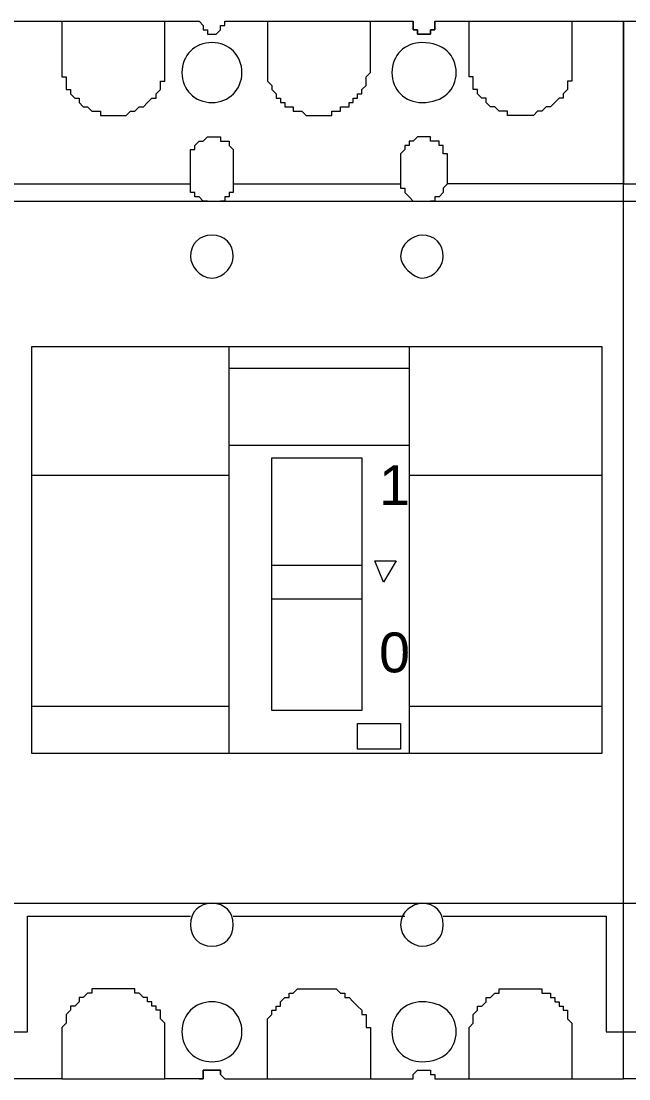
# Model space of a CAD drawing. Header units: millimetres. Extents: x 1004 to 59588, y 686 to 38112.
# Drawn here: x 17827 to 17910.4, y 2545.8 to 2691 of the extents above; entities that cross this region are included whole.
import ezdxf

# ---------------------------------------------------------------- set-up
doc = ezdxf.new("R2010")
doc.units = ezdxf.units.MM
doc.layers.add('PDF14_Geometry', color=7, linetype='Continuous')
doc.layers.add('PDF14_Text', color=7, linetype='Continuous')
doc.styles.add('PDF Arial', font='arial.ttf')

msp = doc.modelspace()

# ---------------------------------------------------------------- linework, layer by layer
at = {"layer": 'PDF14_Geometry', "lineweight": 0}
for points in [[(17825.55, 2691.05), (17832.61, 2691.05), (17832.61, 2690.46), (17832.61, 2689.87), (17832.61, 2689.28), (17832.61, 2688.7), (17832.61, 2688.11), (17832.61, 2687.52), (17832.61, 2686.93), (17832.61, 2686.34), (17832.61, 2685.75), (17832.61, 2685.17), (17832.61, 2684.58), (17832.61, 2683.99), (17832.61, 2683.4), (17833.2, 2683.4), (17833.2, 2682.81), (17833.2, 2682.23), (17833.2, 2681.64), (17833.79, 2681.64), (17833.79, 2681.05), (17834.37, 2680.46), (17834.96, 2680.46), (17834.96, 2679.87), (17835.55, 2679.28), (17836.14, 2679.28), (17836.73, 2678.7), (17837.32, 2678.7), (17837.9, 2678.7), (17837.9, 2678.11), (17838.49, 2678.11), (17839.08, 2678.11), (17839.67, 2678.11), (17840.26, 2678.11), (17840.84, 2678.11), (17841.43, 2678.11), (17842.02, 2678.7), (17842.61, 2678.7), (17843.2, 2679.28), (17843.79, 2679.28), (17844.37, 2679.87), (17844.96, 2680.46), (17845.55, 2680.46), (17845.55, 2681.05), (17846.14, 2681.64), (17846.14, 2682.23), (17846.14, 2682.81), (17846.73, 2682.81), (17846.73, 2683.4), (17846.73, 2683.99), (17846.73, 2684.58), (17846.73, 2685.17), (17846.73, 2685.75), (17846.73, 2686.34), (17846.73, 2686.93), (17846.73, 2687.52), (17846.73, 2688.11), (17846.73, 2688.7), (17846.73, 2689.28), (17846.73, 2689.87), (17846.73, 2690.46), (17846.73, 2691.05), (17851.43, 2691.05), (17852.02, 2690.46), (17852.02, 2689.87), (17852.61, 2689.87), (17852.61, 2689.28), (17853.2, 2689.28), (17853.79, 2689.28), (17854.37, 2689.87), (17854.37, 2690.46), (17854.96, 2690.46), (17854.96, 2691.05)], [(17832.61, 2691.05), (17832.61, 2691.05)], [(17832.61, 2691.05), (17832.61, 2691.05)], [(17832.61, 2691.05), (17832.61, 2691.05)], [(17832.61, 2691.05), (17846.73, 2691.05)], [(17846.73, 2691.05), (17846.73, 2691.05)], [(17846.73, 2691.05), (17846.73, 2691.05)], [(17846.73, 2691.05), (17846.73, 2691.05)], [(17851.43, 2691.05), (17851.43, 2691.05)], [(17851.43, 2691.05), (17851.43, 2691.05)], [(17851.43, 2691.05), (17852.02, 2690.46), (17852.02, 2689.87), (17852.61, 2689.87), (17852.61, 2689.28), (17853.2, 2689.28), (17853.79, 2689.28), (17854.37, 2689.87), (17854.37, 2690.46), (17854.96, 2690.46), (17854.96, 2691.05), (17860.84, 2691.05), (17860.84, 2690.46), (17860.84, 2689.87), (17860.84, 2689.28), (17860.84, 2688.7), (17860.84, 2688.11), (17860.84, 2687.52), (17860.84, 2686.93), (17860.84, 2686.34), (17860.84, 2685.75), (17860.84, 2685.17), (17860.84, 2684.58), (17860.84, 2683.99), (17860.84, 2683.4), (17860.84, 2682.81), (17861.43, 2682.23), (17861.43, 2681.64), (17862.02, 2681.05), (17862.02, 2680.46), (17862.61, 2680.46), (17862.61, 2679.87), (17863.2, 2679.87), (17863.2, 2679.28), (17863.79, 2679.28), (17864.37, 2679.28), (17864.37, 2678.7), (17864.96, 2678.7), (17865.55, 2678.7), (17866.14, 2678.11), (17866.73, 2678.11), (17867.32, 2678.11), (17867.9, 2678.11), (17868.49, 2678.11), (17869.08, 2678.11), (17869.67, 2678.11), (17869.67, 2678.7), (17870.26, 2678.7), (17870.84, 2678.7), (17870.84, 2679.28), (17871.43, 2679.28), (17872.02, 2679.28), (17872.02, 2679.87), (17872.61, 2679.87), (17872.61, 2680.46), (17873.2, 2680.46), (17873.2, 2681.05), (17873.79, 2681.05), (17873.79, 2681.64), (17874.37, 2682.23), (17874.37, 2682.81), (17874.37, 2683.4), (17874.96, 2683.99), (17874.96, 2684.58), (17874.96, 2685.17), (17874.96, 2685.75), (17874.96, 2686.34), (17874.96, 2686.93), (17874.96, 2687.52), (17874.96, 2688.11), (17874.96, 2688.7), (17874.96, 2689.28), (17874.96, 2689.87), (17874.96, 2690.46), (17874.96, 2691.05), (17880.84, 2691.05), (17880.84, 2690.46), (17880.84, 2689.87), (17881.43, 2689.87), (17881.43, 2689.28), (17882.02, 2689.28), (17882.61, 2689.28), (17883.2, 2689.28), (17883.2, 2689.87), (17883.79, 2689.87), (17883.79, 2690.46), (17883.79, 2691.05), (17888.49, 2691.05), (17902.61, 2691.05), (17909.67, 2691.05), (17909.67, 2668.7), (17885.55, 2668.7), (17885.55, 2669.28), (17885.55, 2669.87), (17885.55, 2670.46), (17885.55, 2671.05), (17885.55, 2671.64), (17885.55, 2672.23), (17885.55, 2672.81), (17884.96, 2672.81), (17884.96, 2673.4), (17884.96, 2673.99), (17884.37, 2673.99), (17884.37, 2674.58), (17883.79, 2674.58), (17883.2, 2674.58), (17883.2, 2675.17), (17882.61, 2675.17), (17882.02, 2675.17), (17881.43, 2675.17), (17880.84, 2674.58), (17880.26, 2674.58), (17880.26, 2673.99), (17879.67, 2673.99), (17879.67, 2673.4), (17879.08, 2672.81), (17879.08, 2672.23), (17879.08, 2671.64), (17879.08, 2671.05), (17879.08, 2670.46), (17879.08, 2669.87), (17879.08, 2669.28), (17879.08, 2668.7)], [(17854.96, 2691.05), (17854.96, 2691.05)], [(17854.96, 2691.05), (17854.96, 2691.05)], [(17860.84, 2691.05), (17860.84, 2691.05)], [(17860.84, 2691.05), (17860.84, 2691.05)], [(17860.84, 2691.05), (17860.84, 2691.05)], [(17860.84, 2691.05), (17874.96, 2691.05)], [(17874.96, 2691.05), (17874.96, 2691.05)], [(17874.96, 2691.05), (17874.96, 2691.05)], [(17874.96, 2691.05), (17874.96, 2691.05)], [(17883.79, 2691.05), (17883.79, 2690.46), (17883.79, 2689.87), (17883.2, 2689.87), (17883.2, 2689.28), (17882.61, 2689.28), (17882.02, 2689.28), (17881.43, 2689.28), (17881.43, 2689.87), (17880.84, 2689.87), (17880.84, 2690.46), (17880.84, 2691.05)], [(17880.84, 2691.05), (17880.84, 2691.05)], [(17880.84, 2691.05), (17880.84, 2691.05)], [(17883.79, 2691.05), (17883.79, 2691.05)], [(17883.79, 2691.05), (17883.79, 2691.05)], [(17884.96, 2568.11), (17907.32, 2568.11), (17907.32, 2552.23), (17909.67, 2552.23), (17909.67, 2668.7), (17909.67, 2691.05), (17916.73, 2691.05)], [(17902.61, 2691.05), (17902.61, 2690.46), (17902.61, 2689.87), (17902.61, 2689.28), (17902.61, 2688.7), (17902.61, 2688.11), (17902.61, 2687.52), (17902.61, 2686.93), (17902.61, 2686.34), (17902.61, 2685.75), (17902.61, 2685.17), (17902.61, 2684.58), (17902.61, 2683.99), (17902.61, 2683.4), (17902.61, 2682.81), (17902.02, 2682.81), (17902.02, 2682.23), (17902.02, 2681.64), (17901.43, 2681.05), (17901.43, 2680.46), (17900.84, 2680.46), (17900.26, 2679.87), (17899.67, 2679.28), (17899.08, 2679.28), (17898.49, 2678.7), (17897.9, 2678.7), (17897.32, 2678.11), (17896.73, 2678.11), (17896.14, 2678.11), (17895.55, 2678.11), (17894.96, 2678.11), (17894.37, 2678.11), (17893.79, 2678.11), (17893.79, 2678.7), (17893.2, 2678.7), (17892.61, 2678.7), (17892.02, 2679.28), (17891.43, 2679.28), (17890.84, 2679.87), (17890.84, 2680.46), (17890.26, 2680.46), (17889.67, 2681.05), (17889.67, 2681.64), (17889.08, 2681.64), (17889.08, 2682.23), (17889.08, 2682.81), (17889.08, 2683.4), (17888.49, 2683.4), (17888.49, 2683.99), (17888.49, 2684.58), (17888.49, 2685.17), (17888.49, 2685.75), (17888.49, 2686.34), (17888.49, 2686.93), (17888.49, 2687.52), (17888.49, 2688.11), (17888.49, 2688.7), (17888.49, 2689.28), (17888.49, 2689.87), (17888.49, 2690.46), (17888.49, 2691.05)], [(17888.49, 2691.05), (17888.49, 2691.05)], [(17888.49, 2691.05), (17888.49, 2691.05)], [(17888.49, 2691.05), (17888.49, 2691.05)], [(17902.61, 2691.05), (17902.61, 2691.05)], [(17902.61, 2691.05), (17902.61, 2691.05)], [(17902.61, 2691.05), (17902.61, 2691.05)], [(17832.61, 2690.46), (17832.61, 2690.46)], [(17832.61, 2690.46), (17832.61, 2690.46)], [(17832.61, 2690.46), (17832.61, 2690.46)], [(17832.61, 2689.87), (17832.61, 2689.87)], [(17832.61, 2689.87), (17832.61, 2689.87)], [(17846.73, 2690.46), (17846.73, 2690.46)], [(17846.73, 2690.46), (17846.73, 2690.46)], [(17846.73, 2690.46), (17846.73, 2690.46)], [(17846.73, 2689.87), (17846.73, 2689.87)], [(17846.73, 2689.87), (17846.73, 2689.87)], [(17852.02, 2690.46), (17852.02, 2690.46)], [(17852.02, 2690.46), (17852.02, 2690.46)], [(17852.02, 2690.46), (17852.02, 2690.46)], [(17852.02, 2690.46), (17852.02, 2690.46)], [(17852.02, 2690.46), (17852.02, 2690.46)], [(17852.02, 2690.46), (17852.02, 2690.46)], [(17852.02, 2689.87), (17852.02, 2689.87)], [(17852.02, 2689.87), (17852.02, 2689.87)], [(17852.02, 2689.87), (17852.02, 2689.87)], [(17852.02, 2689.87), (17852.02, 2689.87)], [(17852.02, 2689.87), (17852.02, 2689.87)], [(17852.02, 2689.87), (17852.02, 2689.87)], [(17854.37, 2690.46), (17854.37, 2690.46)], [(17854.37, 2690.46), (17854.37, 2690.46)], [(17854.37, 2689.87), (17854.37, 2689.87)], [(17854.37, 2689.87), (17854.37, 2689.87)], [(17854.37, 2689.87), (17854.37, 2689.87)], [(17854.37, 2689.87), (17854.37, 2689.87)], [(17854.37, 2689.87), (17854.37, 2689.87)], [(17854.37, 2689.87), (17854.37, 2689.87)], [(17854.37, 2689.87), (17854.37, 2689.87)], [(17854.37, 2689.87), (17854.37, 2689.87)], [(17854.96, 2690.46), (17854.96, 2690.46)], [(17854.96, 2690.46), (17854.96, 2690.46)], [(17860.84, 2690.46), (17860.84, 2690.46)], [(17860.84, 2690.46), (17860.84, 2690.46)], [(17860.84, 2690.46), (17860.84, 2690.46)], [(17860.84, 2689.87), (17860.84, 2689.87)], [(17860.84, 2689.87), (17860.84, 2689.87)], [(17874.96, 2690.46), (17874.96, 2690.46)], [(17874.96, 2690.46), (17874.96, 2690.46)], [(17874.96, 2690.46), (17874.96, 2690.46)], [(17874.96, 2689.87), (17874.96, 2689.87)], [(17874.96, 2689.87), (17874.96, 2689.87)], [(17880.84, 2690.46), (17880.84, 2690.46)], [(17880.84, 2690.46), (17880.84, 2690.46)], [(17880.84, 2690.46), (17880.84, 2690.46)], [(17880.84, 2690.46), (17880.84, 2690.46)], [(17880.84, 2690.46), (17880.84, 2690.46)], [(17880.84, 2690.46), (17880.84, 2690.46)], [(17880.84, 2689.87), (17880.84, 2689.87)], [(17880.84, 2689.87), (17880.84, 2689.87)], [(17881.43, 2689.87), (17881.43, 2689.87)], [(17881.43, 2689.87), (17881.43, 2689.87)], [(17881.43, 2689.87), (17881.43, 2689.87)], [(17881.43, 2689.87), (17881.43, 2689.87)], [(17883.2, 2689.87), (17883.2, 2689.87)], [(17883.2, 2689.87), (17883.2, 2689.87)], [(17883.2, 2689.87), (17883.2, 2689.87)], [(17883.2, 2689.87), (17883.2, 2689.87)], [(17883.2, 2689.87), (17883.2, 2689.87)], [(17883.2, 2689.87), (17883.2, 2689.87)], [(17883.79, 2690.46), (17883.79, 2690.46)], [(17883.79, 2690.46), (17883.79, 2690.46)], [(17883.79, 2690.46), (17883.79, 2690.46)], [(17883.79, 2690.46), (17883.79, 2690.46)], [(17883.79, 2690.46), (17883.79, 2690.46)], [(17883.79, 2690.46), (17883.79, 2690.46)], [(17888.49, 2690.46), (17888.49, 2690.46)], [(17888.49, 2690.46), (17888.49, 2690.46)], [(17888.49, 2690.46), (17888.49, 2690.46)], [(17888.49, 2689.87), (17888.49, 2689.87)], [(17888.49, 2689.87), (17888.49, 2689.87)], [(17902.61, 2690.46), (17902.61, 2690.46)], [(17902.61, 2690.46), (17902.61, 2690.46)], [(17902.61, 2690.46), (17902.61, 2690.46)], [(17902.61, 2689.87), (17902.61, 2689.87)], [(17902.61, 2689.87), (17902.61, 2689.87)], [(17852.61, 2689.28), (17852.61, 2689.28)], [(17852.61, 2689.28), (17852.61, 2689.28)], [(17852.61, 2689.28), (17852.61, 2689.28)], [(17852.61, 2689.28), (17852.61, 2689.28)], [(17853.2, 2689.28), (17853.2, 2689.28)], [(17853.2, 2689.28), (17853.2, 2689.28)], [(17853.2, 2689.28), (17853.2, 2689.28)], [(17853.2, 2689.28), (17853.2, 2689.28)], [(17853.2, 2689.28), (17853.2, 2689.28)], [(17853.2, 2689.28), (17853.2, 2689.28)], [(17853.79, 2689.28), (17853.79, 2689.28)], [(17853.79, 2689.28), (17853.79, 2689.28)], [(17853.79, 2689.28), (17853.79, 2689.28)], [(17853.79, 2689.28), (17853.79, 2689.28)], [(17853.79, 2689.28), (17853.79, 2689.28)], [(17853.79, 2689.28), (17853.79, 2689.28)], [(17881.43, 2689.28), (17881.43, 2689.28)], [(17881.43, 2689.28), (17881.43, 2689.28)], [(17882.02, 2689.28), (17882.02, 2689.28)], [(17882.02, 2689.28), (17882.02, 2689.28)], [(17882.02, 2689.28), (17882.02, 2689.28)], [(17882.02, 2689.28), (17882.02, 2689.28)], [(17882.02, 2689.28), (17882.02, 2689.28)], [(17882.02, 2689.28), (17882.02, 2689.28)], [(17882.61, 2689.28), (17882.61, 2689.28)], [(17882.61, 2689.28), (17882.61, 2689.28)], [(17882.61, 2689.28), (17882.61, 2689.28)], [(17882.61, 2689.28), (17882.61, 2689.28)], [(17882.61, 2689.28), (17882.61, 2689.28)], [(17882.61, 2689.28), (17882.61, 2689.28)], [(17832.61, 2686.34), (17832.61, 2686.34)], [(17832.61, 2686.34), (17832.61, 2686.34)], [(17832.61, 2685.75), (17832.61, 2685.75)], [(17832.61, 2685.75), (17832.61, 2685.75)], [(17832.61, 2685.75), (17832.61, 2685.75)], [(17832.61, 2685.75), (17832.61, 2685.75)], [(17832.61, 2685.17), (17832.61, 2685.17)], [(17832.61, 2685.17), (17832.61, 2685.17)], [(17832.61, 2685.17), (17832.61, 2685.17)], [(17846.73, 2686.34), (17846.73, 2686.34)], [(17846.73, 2686.34), (17846.73, 2686.34)], [(17846.73, 2685.75), (17846.73, 2685.75)], [(17846.73, 2685.75), (17846.73, 2685.75)], [(17846.73, 2685.75), (17846.73, 2685.75)], [(17846.73, 2685.75), (17846.73, 2685.75)], [(17846.73, 2685.17), (17846.73, 2685.17)], [(17846.73, 2685.17), (17846.73, 2685.17)], [(17846.73, 2685.17), (17846.73, 2685.17)], [(17860.84, 2686.34), (17860.84, 2686.34)], [(17860.84, 2686.34), (17860.84, 2686.34)], [(17860.84, 2685.75), (17860.84, 2685.75)], [(17860.84, 2685.75), (17860.84, 2685.75)], [(17860.84, 2685.75), (17860.84, 2685.75)], [(17860.84, 2685.75), (17860.84, 2685.75)], [(17860.84, 2685.17), (17860.84, 2685.17)], [(17860.84, 2685.17), (17860.84, 2685.17)], [(17860.84, 2685.17), (17860.84, 2685.17)], [(17874.96, 2686.34), (17874.96, 2686.34)], [(17874.96, 2686.34), (17874.96, 2686.34)], [(17874.96, 2685.75), (17874.96, 2685.75)], [(17874.96, 2685.75), (17874.96, 2685.75)], [(17874.96, 2685.75), (17874.96, 2685.75)], [(17874.96, 2685.75), (17874.96, 2685.75)], [(17874.96, 2685.17), (17874.96, 2685.17)], [(17874.96, 2685.17), (17874.96, 2685.17)], [(17874.96, 2685.17), (17874.96, 2685.17)], [(17888.49, 2686.34), (17888.49, 2686.34)], [(17888.49, 2686.34), (17888.49, 2686.34)], [(17888.49, 2685.75), (17888.49, 2685.75)], [(17888.49, 2685.75), (17888.49, 2685.75)], [(17888.49, 2685.75), (17888.49, 2685.75)], [(17888.49, 2685.75), (17888.49, 2685.75)], [(17888.49, 2685.17), (17888.49, 2685.17)], [(17888.49, 2685.17), (17888.49, 2685.17)], [(17888.49, 2685.17), (17888.49, 2685.17)], [(17902.61, 2686.34), (17902.61, 2686.34)], [(17902.61, 2686.34), (17902.61, 2686.34)], [(17902.61, 2685.75), (17902.61, 2685.75)], [(17902.61, 2685.75), (17902.61, 2685.75)], [(17902.61, 2685.75), (17902.61, 2685.75)], [(17902.61, 2685.75), (17902.61, 2685.75)], [(17902.61, 2685.17), (17902.61, 2685.17)], [(17902.61, 2685.17), (17902.61, 2685.17)], [(17902.61, 2685.17), (17902.61, 2685.17)], [(17832.61, 2683.99), (17832.61, 2683.99)], [(17846.73, 2683.99), (17846.73, 2683.99)], [(17860.84, 2683.99), (17860.84, 2683.99)], [(17874.96, 2683.99), (17874.96, 2683.99)], [(17888.49, 2683.99), (17888.49, 2683.99)], [(17902.61, 2683.99), (17902.61, 2683.99)], [(17833.2, 2682.81), (17833.2, 2682.81)], [(17846.73, 2683.4), (17846.73, 2683.4)], [(17860.84, 2683.4), (17860.84, 2683.4)], [(17860.84, 2682.81), (17860.84, 2682.81)], [(17874.37, 2683.4), (17874.37, 2683.4)], [(17874.37, 2682.81), (17874.37, 2682.81)], [(17889.08, 2682.81), (17889.08, 2682.81)], [(17902.61, 2683.4), (17902.61, 2683.4)], [(17833.79, 2681.05), (17833.79, 2681.05)], [(17845.55, 2681.05), (17845.55, 2681.05)], [(17846.14, 2681.64), (17846.14, 2681.64)], [(17861.43, 2681.64), (17861.43, 2681.64)], [(17862.02, 2681.05), (17862.02, 2681.05)], [(17873.79, 2681.64), (17873.79, 2681.64)], [(17889.67, 2681.05), (17889.67, 2681.05)], [(17901.43, 2681.05), (17901.43, 2681.05)], [(17902.02, 2681.64), (17902.02, 2681.64)], [(17834.37, 2680.46), (17834.37, 2680.46)], [(17834.96, 2679.87), (17834.96, 2679.87)], [(17835.55, 2679.28), (17835.55, 2679.28)], [(17836.14, 2679.28), (17836.14, 2679.28)], [(17843.2, 2679.28), (17843.2, 2679.28)], [(17843.79, 2679.28), (17843.79, 2679.28)], [(17844.37, 2679.87), (17844.37, 2679.87)], [(17844.96, 2680.46), (17844.96, 2680.46)], [(17862.61, 2680.46), (17862.61, 2680.46)], [(17863.79, 2679.28), (17863.79, 2679.28)], [(17871.43, 2679.28), (17871.43, 2679.28)], [(17873.2, 2680.46), (17873.2, 2680.46)], [(17890.26, 2680.46), (17890.26, 2680.46)], [(17890.84, 2679.87), (17890.84, 2679.87)], [(17891.43, 2679.28), (17891.43, 2679.28)], [(17892.02, 2679.28), (17892.02, 2679.28)], [(17899.67, 2679.28), (17899.67, 2679.28)], [(17899.67, 2679.28), (17899.67, 2679.28)], [(17900.26, 2679.87), (17900.26, 2679.87)], [(17900.84, 2680.46), (17900.84, 2680.46)], [(17836.73, 2678.7), (17836.73, 2678.7)], [(17838.49, 2678.11), (17838.49, 2678.11)], [(17839.67, 2678.11), (17839.67, 2678.11)], [(17840.26, 2678.11), (17840.26, 2678.11)], [(17841.43, 2678.11), (17841.43, 2678.11)], [(17842.02, 2678.7), (17842.02, 2678.7)], [(17842.61, 2678.7), (17842.61, 2678.7)], [(17864.96, 2678.7), (17864.96, 2678.7)], [(17866.14, 2678.11), (17866.14, 2678.11)], [(17866.73, 2678.11), (17866.73, 2678.11)], [(17867.9, 2678.11), (17867.9, 2678.11)], [(17869.08, 2678.11), (17869.08, 2678.11)], [(17870.26, 2678.7), (17870.26, 2678.7)], [(17892.61, 2678.7), (17892.61, 2678.7)], [(17894.37, 2678.11), (17894.37, 2678.11)], [(17895.55, 2678.11), (17895.55, 2678.11)], [(17896.14, 2678.11), (17896.14, 2678.11)], [(17897.32, 2678.11), (17897.32, 2678.11)], [(17897.9, 2678.7), (17897.9, 2678.7)], [(17898.49, 2678.7), (17898.49, 2678.7)], [(17852.61, 2666.34), (17852.02, 2666.34), (17851.43, 2666.93), (17850.84, 2666.93), (17850.84, 2667.52), (17850.26, 2667.52), (17850.26, 2668.11), (17850.26, 2668.7), (17850.26, 2669.28), (17850.26, 2669.87), (17850.26, 2670.46), (17850.26, 2671.05), (17850.26, 2671.64), (17850.26, 2672.23), (17850.26, 2672.81), (17850.26, 2673.4), (17850.84, 2673.4), (17850.84, 2673.99), (17851.43, 2674.58), (17852.02, 2674.58), (17852.61, 2675.17), (17853.2, 2675.17), (17853.79, 2675.17), (17854.37, 2675.17), (17854.37, 2674.58), (17854.96, 2674.58), (17855.55, 2674.58), (17855.55, 2673.99), (17856.14, 2673.4), (17856.14, 2672.81), (17856.14, 2672.23), (17856.14, 2671.64), (17856.14, 2671.05), (17856.14, 2670.46), (17856.14, 2669.87), (17856.14, 2669.28), (17856.14, 2668.7), (17879.08, 2668.7), (17879.08, 2668.11), (17879.67, 2668.11), (17879.67, 2667.52), (17880.26, 2666.93), (17880.84, 2666.34), (17881.43, 2666.34)], [(17852.61, 2675.17), (17852.61, 2675.17)], [(17853.2, 2675.17), (17853.2, 2675.17)], [(17853.79, 2675.17), (17853.79, 2675.17)], [(17881.43, 2675.17), (17881.43, 2675.17)], [(17882.02, 2675.17), (17882.02, 2675.17)], [(17882.61, 2675.17), (17882.61, 2675.17)], [(17850.84, 2673.99), (17850.84, 2673.99)], [(17851.43, 2674.58), (17851.43, 2674.58)], [(17852.02, 2674.58), (17852.02, 2674.58)], [(17854.96, 2674.58), (17854.96, 2674.58)], [(17855.55, 2673.99), (17855.55, 2673.99)], [(17880.26, 2674.58), (17880.26, 2674.58)], [(17880.84, 2674.58), (17880.84, 2674.58)], [(17883.79, 2674.58), (17883.79, 2674.58)], [(17850.26, 2673.4), (17850.26, 2673.4)], [(17850.26, 2672.81), (17850.26, 2672.81)], [(17856.14, 2673.4), (17856.14, 2673.4)], [(17856.14, 2673.4), (17856.14, 2673.4)], [(17856.14, 2672.81), (17856.14, 2672.81)], [(17879.08, 2672.81), (17879.08, 2672.81)], [(17879.67, 2673.4), (17879.67, 2673.4)], [(17879.67, 2673.4), (17879.67, 2673.4)], [(17884.96, 2673.4), (17884.96, 2673.4)], [(17884.96, 2673.4), (17884.96, 2673.4)], [(17850.26, 2671.64), (17850.26, 2671.64)], [(17850.26, 2671.64), (17850.26, 2671.64)], [(17850.26, 2671.64), (17850.26, 2671.64)], [(17850.26, 2671.64), (17850.26, 2671.64)], [(17850.26, 2671.64), (17850.26, 2671.64)], [(17850.26, 2671.64), (17850.26, 2671.64)], [(17850.26, 2671.05), (17850.26, 2671.05)], [(17856.14, 2671.64), (17856.14, 2671.64)], [(17856.14, 2671.64), (17856.14, 2671.64)], [(17856.14, 2671.64), (17856.14, 2671.64)], [(17856.14, 2671.64), (17856.14, 2671.64)], [(17856.14, 2671.64), (17856.14, 2671.64)], [(17856.14, 2671.64), (17856.14, 2671.64)], [(17856.14, 2671.05), (17856.14, 2671.05)], [(17879.08, 2671.64), (17879.08, 2671.64)], [(17879.08, 2671.64), (17879.08, 2671.64)], [(17879.08, 2671.64), (17879.08, 2671.64)], [(17879.08, 2671.64), (17879.08, 2671.64)], [(17879.08, 2671.64), (17879.08, 2671.64)], [(17879.08, 2671.64), (17879.08, 2671.64)], [(17879.08, 2671.05), (17879.08, 2671.05)], [(17885.55, 2671.64), (17885.55, 2671.64)], [(17885.55, 2671.64), (17885.55, 2671.64)], [(17885.55, 2671.64), (17885.55, 2671.64)], [(17885.55, 2671.64), (17885.55, 2671.64)], [(17885.55, 2671.64), (17885.55, 2671.64)], [(17885.55, 2671.64), (17885.55, 2671.64)], [(17885.55, 2671.05), (17885.55, 2671.05)], [(17850.26, 2669.87), (17850.26, 2669.87)], [(17850.26, 2669.87), (17850.26, 2669.87)], [(17850.26, 2669.28), (17850.26, 2669.28)], [(17850.26, 2669.28), (17850.26, 2669.28)], [(17850.26, 2669.28), (17850.26, 2669.28)], [(17850.26, 2669.28), (17850.26, 2669.28)], [(17850.26, 2669.28), (17850.26, 2669.28)], [(17856.14, 2669.87), (17856.14, 2669.87)], [(17856.14, 2669.87), (17856.14, 2669.87)], [(17856.14, 2669.28), (17856.14, 2669.28)], [(17856.14, 2669.28), (17856.14, 2669.28)], [(17856.14, 2669.28), (17856.14, 2669.28)], [(17856.14, 2669.28), (17856.14, 2669.28)], [(17856.14, 2669.28), (17856.14, 2669.28)], [(17879.08, 2669.87), (17879.08, 2669.87)], [(17879.08, 2669.87), (17879.08, 2669.87)], [(17879.08, 2669.28), (17879.08, 2669.28)], [(17879.08, 2669.28), (17879.08, 2669.28)], [(17879.08, 2669.28), (17879.08, 2669.28)], [(17879.08, 2669.28), (17879.08, 2669.28)], [(17879.08, 2669.28), (17879.08, 2669.28)], [(17885.55, 2669.87), (17885.55, 2669.87)], [(17885.55, 2669.87), (17885.55, 2669.87)], [(17885.55, 2669.28), (17885.55, 2669.28)], [(17885.55, 2669.28), (17885.55, 2669.28)], [(17885.55, 2669.28), (17885.55, 2669.28)], [(17885.55, 2669.28), (17885.55, 2669.28)], [(17885.55, 2669.28), (17885.55, 2669.28)], [(17801.43, 2668.7), (17801.43, 2668.11), (17801.43, 2667.52), (17800.84, 2667.52), (17800.84, 2666.93), (17800.26, 2666.93), (17799.67, 2666.34), (17799.08, 2666.34), (17825.55, 2666.34), (17852.61, 2666.34), (17853.2, 2666.34), (17853.79, 2666.34), (17854.37, 2666.34)], [(17825.55, 2668.7), (17850.26, 2668.7)], [(17850.26, 2668.7), (17850.26, 2668.7)], [(17850.26, 2668.11), (17850.26, 2668.11)], [(17856.14, 2668.7), (17856.14, 2668.11), (17856.14, 2667.52), (17855.55, 2667.52), (17855.55, 2666.93), (17854.96, 2666.93), (17854.96, 2666.34), (17854.37, 2666.34), (17881.43, 2666.34), (17882.02, 2666.34), (17882.61, 2666.34), (17883.2, 2666.34)], [(17856.14, 2668.7), (17856.14, 2668.7)], [(17856.14, 2668.11), (17856.14, 2668.11)], [(17879.08, 2668.7), (17879.08, 2668.7)], [(17885.55, 2668.7), (17884.96, 2668.11), (17884.96, 2667.52), (17884.37, 2666.93), (17883.79, 2666.93), (17883.79, 2666.34), (17883.2, 2666.34), (17909.67, 2666.34), (17936.14, 2666.34), (17936.73, 2666.34), (17937.32, 2666.34), (17937.9, 2666.34)], [(17884.96, 2668.11), (17884.96, 2668.11)], [(17885.55, 2668.7), (17885.55, 2668.7)], [(17916.73, 2545.75), (17909.67, 2545.75), (17909.67, 2552.23), (17909.67, 2668.7), (17933.79, 2668.7)], [(17850.84, 2667.52), (17850.84, 2667.52)], [(17851.43, 2666.93), (17851.43, 2666.93)], [(17852.02, 2666.34), (17852.02, 2666.34)], [(17852.61, 2666.34), (17852.61, 2666.34)], [(17853.2, 2666.34), (17853.2, 2666.34)], [(17853.79, 2666.34), (17853.79, 2666.34)], [(17854.37, 2666.34), (17854.37, 2666.34)], [(17855.55, 2666.93), (17855.55, 2666.93)], [(17856.14, 2667.52), (17856.14, 2667.52)], [(17879.67, 2667.52), (17879.67, 2667.52)], [(17879.67, 2667.52), (17879.67, 2667.52)], [(17880.26, 2666.93), (17880.26, 2666.93)], [(17880.26, 2666.93), (17880.26, 2666.93)], [(17880.84, 2666.34), (17880.84, 2666.34)], [(17881.43, 2666.34), (17881.43, 2666.34)], [(17882.02, 2666.34), (17882.02, 2666.34)], [(17882.61, 2666.34), (17882.61, 2666.34)], [(17883.2, 2666.34), (17883.2, 2666.34)], [(17884.37, 2666.93), (17884.37, 2666.93)], [(17884.96, 2667.52), (17884.96, 2667.52)], [(17884.96, 2667.52), (17884.96, 2667.52)], [(17855.55, 2590.46), (17855.55, 2646.34), (17880.26, 2646.34), (17880.26, 2590.46)], [(17855.55, 2643.4), (17880.26, 2643.4)], [(17855.55, 2632.81), (17880.26, 2632.81)], [(17828.49, 2628.7), (17855.55, 2628.7)], [(17880.26, 2628.7), (17906.73, 2628.7)], [(17828.49, 2596.93), (17855.55, 2596.93)], [(17880.26, 2596.93), (17906.73, 2596.93)], [(17406.73, 2569.87), (17490.26, 2569.87), (17574.37, 2569.87), (17657.9, 2569.87), (17742.02, 2569.87), (17825.55, 2569.87), (17909.67, 2569.87), (17993.2, 2569.87), (18077.32, 2569.87)], [(17825.55, 2552.23), (17827.9, 2552.23), (17827.9, 2568.11), (17850.26, 2568.11)], [(17856.14, 2568.11), (17879.67, 2568.11)], [(17854.96, 2545.75), (17854.37, 2546.34), (17854.37, 2546.93), (17853.79, 2546.93), (17853.2, 2546.93), (17852.61, 2546.93), (17852.02, 2546.93), (17852.02, 2546.34), (17852.02, 2545.75), (17851.43, 2545.75), (17846.73, 2545.75), (17846.73, 2546.34), (17846.73, 2546.93), (17846.73, 2547.52), (17846.73, 2548.11), (17846.73, 2548.7), (17846.73, 2549.28), (17846.73, 2549.87), (17846.73, 2550.46), (17846.73, 2551.05), (17846.73, 2551.64), (17846.73, 2552.23), (17846.73, 2552.81), (17846.73, 2553.4), (17846.14, 2553.99), (17846.14, 2554.58), (17846.14, 2555.17), (17845.55, 2555.17), (17845.55, 2555.75), (17844.96, 2555.75), (17844.96, 2556.34), (17844.37, 2556.34), (17844.37, 2556.93), (17843.79, 2556.93), (17843.2, 2557.52), (17842.61, 2557.52), (17842.61, 2558.11), (17842.02, 2558.11), (17841.43, 2558.11), (17840.84, 2558.11), (17840.26, 2558.11), (17839.67, 2558.11), (17839.08, 2558.11), (17838.49, 2558.11), (17837.9, 2558.11), (17837.32, 2558.11), (17836.73, 2558.11), (17836.73, 2557.52), (17836.14, 2557.52), (17835.55, 2556.93), (17834.96, 2556.93), (17834.96, 2556.34), (17834.37, 2555.75), (17833.79, 2555.75), (17833.79, 2555.17), (17833.2, 2554.58), (17833.2, 2553.99), (17833.2, 2553.4), (17832.61, 2552.81), (17832.61, 2552.23), (17832.61, 2551.64), (17832.61, 2551.05), (17832.61, 2550.46), (17832.61, 2549.87), (17832.61, 2549.28), (17832.61, 2548.7), (17832.61, 2548.11), (17832.61, 2547.52), (17832.61, 2546.93), (17832.61, 2546.34), (17832.61, 2545.75), (17825.55, 2545.75)], [(17836.14, 2557.52), (17836.14, 2557.52)], [(17837.9, 2558.11), (17837.9, 2558.11)], [(17838.49, 2558.11), (17838.49, 2558.11)], [(17839.67, 2558.11), (17839.67, 2558.11)], [(17840.26, 2558.11), (17840.26, 2558.11)], [(17841.43, 2558.11), (17841.43, 2558.11)], [(17842.02, 2558.11), (17842.02, 2558.11)], [(17843.2, 2557.52), (17843.2, 2557.52)], [(17851.43, 2545.75), (17852.02, 2545.75), (17852.02, 2546.34), (17852.02, 2546.93), (17852.61, 2546.93), (17853.2, 2546.93), (17853.79, 2546.93), (17854.37, 2546.93), (17854.37, 2546.34), (17854.96, 2545.75), (17860.84, 2545.75), (17860.84, 2546.34), (17860.84, 2546.93), (17860.84, 2547.52), (17860.84, 2548.11), (17860.84, 2548.7), (17860.84, 2549.28), (17860.84, 2549.87), (17860.84, 2550.46), (17860.84, 2551.05), (17860.84, 2551.64), (17860.84, 2552.23), (17860.84, 2552.81), (17860.84, 2553.4), (17860.84, 2553.99), (17861.43, 2554.58), (17861.43, 2555.17), (17862.02, 2555.17), (17862.02, 2555.75), (17862.61, 2555.75), (17862.61, 2556.34), (17863.2, 2556.93), (17863.79, 2556.93), (17863.79, 2557.52), (17864.37, 2557.52), (17864.96, 2558.11), (17865.55, 2558.11), (17866.14, 2558.11), (17866.73, 2558.11), (17867.32, 2558.11), (17867.9, 2558.11), (17868.49, 2558.11), (17869.08, 2558.11), (17869.67, 2558.11), (17870.26, 2558.11), (17870.84, 2557.52), (17871.43, 2557.52), (17871.43, 2556.93), (17872.02, 2556.93), (17872.61, 2556.34), (17873.2, 2555.75), (17873.79, 2555.17), (17873.79, 2554.58), (17874.37, 2554.58), (17874.37, 2553.99), (17874.37, 2553.4), (17874.37, 2552.81), (17874.96, 2552.81), (17874.96, 2552.23), (17874.96, 2551.64), (17874.96, 2551.05), (17874.96, 2550.46), (17874.96, 2549.87), (17874.96, 2549.28), (17874.96, 2548.7), (17874.96, 2548.11), (17874.96, 2547.52), (17874.96, 2546.93), (17874.96, 2546.34), (17874.96, 2545.75), (17880.84, 2545.75), (17880.84, 2546.34), (17881.43, 2546.93), (17882.02, 2546.93), (17882.61, 2546.93), (17883.2, 2546.93), (17883.2, 2546.34), (17883.79, 2546.34), (17883.79, 2545.75), (17888.49, 2545.75), (17888.49, 2546.34), (17888.49, 2546.93), (17888.49, 2547.52), (17888.49, 2548.11), (17888.49, 2548.7), (17888.49, 2549.28), (17888.49, 2549.87), (17888.49, 2550.46), (17888.49, 2551.05), (17888.49, 2551.64), (17888.49, 2552.23), (17888.49, 2552.81), (17889.08, 2553.4), (17889.08, 2553.99), (17889.08, 2554.58), (17889.67, 2555.17), (17889.67, 2555.75), (17890.26, 2555.75), (17890.84, 2556.34), (17890.84, 2556.93), (17891.43, 2556.93), (17892.02, 2557.52), (17892.61, 2557.52), (17892.61, 2558.11), (17893.2, 2558.11), (17893.79, 2558.11), (17894.37, 2558.11), (17894.96, 2558.11), (17895.55, 2558.11), (17896.14, 2558.11), (17896.73, 2558.11), (17897.32, 2558.11), (17897.9, 2558.11), (17898.49, 2558.11), (17898.49, 2557.52), (17899.08, 2557.52), (17899.67, 2557.52), (17899.67, 2556.93), (17900.26, 2556.93), (17900.26, 2556.34), (17900.84, 2556.34), (17900.84, 2555.75), (17901.43, 2555.75), (17901.43, 2555.17), (17902.02, 2555.17), (17902.02, 2554.58), (17902.02, 2553.99), (17902.61, 2553.4), (17902.61, 2552.81), (17902.61, 2552.23), (17902.61, 2551.64), (17902.61, 2551.05), (17902.61, 2550.46), (17902.61, 2549.87), (17902.61, 2549.28), (17902.61, 2548.7), (17902.61, 2548.11), (17902.61, 2547.52), (17902.61, 2546.93), (17902.61, 2546.34), (17902.61, 2545.75), (17909.67, 2545.75), (17909.67, 2552.23), (17912.02, 2552.23)], [(17864.37, 2557.52), (17864.37, 2557.52)], [(17864.96, 2558.11), (17864.96, 2558.11)], [(17866.14, 2558.11), (17866.14, 2558.11)], [(17866.73, 2558.11), (17866.73, 2558.11)], [(17867.9, 2558.11), (17867.9, 2558.11)], [(17869.08, 2558.11), (17869.08, 2558.11)], [(17869.67, 2558.11), (17869.67, 2558.11)], [(17870.26, 2558.11), (17870.26, 2558.11)], [(17870.84, 2557.52), (17870.84, 2557.52)], [(17892.02, 2557.52), (17892.02, 2557.52)], [(17893.79, 2558.11), (17893.79, 2558.11)], [(17894.37, 2558.11), (17894.37, 2558.11)], [(17895.55, 2558.11), (17895.55, 2558.11)], [(17896.14, 2558.11), (17896.14, 2558.11)], [(17897.32, 2558.11), (17897.32, 2558.11)], [(17897.9, 2558.11), (17897.9, 2558.11)], [(17834.37, 2555.75), (17834.37, 2555.75)], [(17834.96, 2556.34), (17834.96, 2556.34)], [(17835.55, 2556.93), (17835.55, 2556.93)], [(17843.79, 2556.93), (17843.79, 2556.93)], [(17845.55, 2555.75), (17845.55, 2555.75)], [(17862.02, 2555.75), (17862.02, 2555.75)], [(17862.61, 2556.34), (17862.61, 2556.34)], [(17863.2, 2556.93), (17863.2, 2556.93)], [(17872.02, 2556.93), (17872.02, 2556.93)], [(17872.61, 2556.34), (17872.61, 2556.34)], [(17873.2, 2555.75), (17873.2, 2555.75)], [(17873.2, 2555.75), (17873.2, 2555.75)], [(17890.26, 2555.75), (17890.26, 2555.75)], [(17890.84, 2556.34), (17890.84, 2556.34)], [(17891.43, 2556.93), (17891.43, 2556.93)], [(17899.67, 2556.93), (17899.67, 2556.93)], [(17901.43, 2555.75), (17901.43, 2555.75)], [(17833.2, 2554.58), (17833.2, 2554.58)], [(17833.79, 2555.17), (17833.79, 2555.17)], [(17846.14, 2554.58), (17846.14, 2554.58)], [(17861.43, 2554.58), (17861.43, 2554.58)], [(17873.79, 2555.17), (17873.79, 2555.17)], [(17889.08, 2554.58), (17889.08, 2554.58)], [(17889.67, 2555.17), (17889.67, 2555.17)], [(17902.02, 2554.58), (17902.02, 2554.58)], [(17833.2, 2553.4), (17833.2, 2553.4)], [(17846.73, 2553.4), (17846.73, 2553.4)], [(17860.84, 2553.4), (17860.84, 2553.4)], [(17874.37, 2553.4), (17874.37, 2553.4)], [(17889.08, 2553.4), (17889.08, 2553.4)], [(17902.61, 2553.4), (17902.61, 2553.4)], [(17832.61, 2552.81), (17832.61, 2552.81)], [(17832.61, 2551.64), (17832.61, 2551.64)], [(17846.73, 2552.81), (17846.73, 2552.81)], [(17846.73, 2551.64), (17846.73, 2551.64)], [(17860.84, 2552.81), (17860.84, 2552.81)], [(17860.84, 2551.64), (17860.84, 2551.64)], [(17874.96, 2551.64), (17874.96, 2551.64)], [(17888.49, 2552.81), (17888.49, 2552.81)], [(17888.49, 2551.64), (17888.49, 2551.64)], [(17902.61, 2552.81), (17902.61, 2552.81)], [(17902.61, 2551.64), (17902.61, 2551.64)], [(17832.61, 2551.05), (17832.61, 2551.05)], [(17832.61, 2551.05), (17832.61, 2551.05)], [(17832.61, 2551.05), (17832.61, 2551.05)], [(17832.61, 2551.05), (17832.61, 2551.05)], [(17832.61, 2551.05), (17832.61, 2551.05)], [(17832.61, 2550.46), (17832.61, 2550.46)], [(17832.61, 2550.46), (17832.61, 2550.46)], [(17846.73, 2551.05), (17846.73, 2551.05)], [(17846.73, 2551.05), (17846.73, 2551.05)], [(17846.73, 2551.05), (17846.73, 2551.05)], [(17846.73, 2551.05), (17846.73, 2551.05)], [(17846.73, 2551.05), (17846.73, 2551.05)], [(17846.73, 2550.46), (17846.73, 2550.46)], [(17846.73, 2550.46), (17846.73, 2550.46)], [(17860.84, 2551.05), (17860.84, 2551.05)], [(17860.84, 2551.05), (17860.84, 2551.05)], [(17860.84, 2551.05), (17860.84, 2551.05)], [(17860.84, 2551.05), (17860.84, 2551.05)], [(17860.84, 2551.05), (17860.84, 2551.05)], [(17860.84, 2550.46), (17860.84, 2550.46)], [(17860.84, 2550.46), (17860.84, 2550.46)], [(17874.96, 2551.05), (17874.96, 2551.05)], [(17874.96, 2551.05), (17874.96, 2551.05)], [(17874.96, 2551.05), (17874.96, 2551.05)], [(17874.96, 2551.05), (17874.96, 2551.05)], [(17874.96, 2551.05), (17874.96, 2551.05)], [(17874.96, 2550.46), (17874.96, 2550.46)], [(17874.96, 2550.46), (17874.96, 2550.46)], [(17888.49, 2551.05), (17888.49, 2551.05)], [(17888.49, 2551.05), (17888.49, 2551.05)], [(17888.49, 2551.05), (17888.49, 2551.05)], [(17888.49, 2551.05), (17888.49, 2551.05)], [(17888.49, 2551.05), (17888.49, 2551.05)], [(17888.49, 2550.46), (17888.49, 2550.46)], [(17888.49, 2550.46), (17888.49, 2550.46)], [(17902.61, 2551.05), (17902.61, 2551.05)], [(17902.61, 2551.05), (17902.61, 2551.05)], [(17902.61, 2551.05), (17902.61, 2551.05)], [(17902.61, 2551.05), (17902.61, 2551.05)], [(17902.61, 2551.05), (17902.61, 2551.05)], [(17902.61, 2550.46), (17902.61, 2550.46)], [(17902.61, 2550.46), (17902.61, 2550.46)], [(17832.61, 2549.87), (17832.61, 2549.87)], [(17832.61, 2548.7), (17832.61, 2548.7)], [(17846.73, 2549.87), (17846.73, 2549.87)], [(17860.84, 2549.87), (17860.84, 2549.87)], [(17874.96, 2549.87), (17874.96, 2549.87)], [(17888.49, 2549.87), (17888.49, 2549.87)], [(17902.61, 2549.87), (17902.61, 2549.87)], [(17846.73, 2548.11), (17846.73, 2548.11)], [(17860.84, 2548.11), (17860.84, 2548.11)], [(17874.96, 2548.11), (17874.96, 2548.11)], [(17888.49, 2548.11), (17888.49, 2548.11)], [(17902.61, 2548.11), (17902.61, 2548.11)], [(17832.61, 2546.93), (17832.61, 2546.93)], [(17832.61, 2546.34), (17832.61, 2546.34)], [(17832.61, 2546.34), (17832.61, 2546.34)], [(17832.61, 2545.75), (17832.61, 2545.75)], [(17832.61, 2545.75), (17832.61, 2545.75)], [(17832.61, 2545.75), (17832.61, 2545.75)], [(17832.61, 2545.75), (17832.61, 2545.75)], [(17832.61, 2545.75), (17832.61, 2545.75)], [(17832.61, 2545.75), (17846.73, 2545.75)], [(17846.73, 2546.93), (17846.73, 2546.93)], [(17846.73, 2546.34), (17846.73, 2546.34)], [(17846.73, 2546.34), (17846.73, 2546.34)], [(17846.73, 2545.75), (17846.73, 2545.75)], [(17846.73, 2545.75), (17846.73, 2545.75)], [(17846.73, 2545.75), (17846.73, 2545.75)], [(17846.73, 2545.75), (17846.73, 2545.75)], [(17846.73, 2545.75), (17846.73, 2545.75)], [(17851.43, 2545.75), (17851.43, 2545.75)], [(17851.43, 2545.75), (17851.43, 2545.75)], [(17852.02, 2546.93), (17852.02, 2546.93)], [(17852.02, 2546.93), (17852.02, 2546.93)], [(17852.02, 2546.34), (17852.02, 2546.34)], [(17852.02, 2546.34), (17852.02, 2546.34)], [(17852.02, 2546.34), (17852.02, 2546.34)], [(17852.02, 2546.34), (17852.02, 2546.34)], [(17852.02, 2546.34), (17852.02, 2546.34)], [(17852.02, 2546.34), (17852.02, 2546.34)], [(17852.02, 2545.75), (17852.02, 2545.75)], [(17852.02, 2545.75), (17852.02, 2545.75)], [(17852.61, 2546.93), (17852.61, 2546.93)], [(17852.61, 2546.93), (17852.61, 2546.93)], [(17852.61, 2546.93), (17852.61, 2546.93)], [(17852.61, 2546.93), (17852.61, 2546.93)], [(17852.61, 2546.93), (17852.61, 2546.93)], [(17852.61, 2546.93), (17852.61, 2546.93)], [(17853.2, 2546.93), (17853.2, 2546.93)], [(17853.2, 2546.93), (17853.2, 2546.93)], [(17853.2, 2546.93), (17853.2, 2546.93)], [(17853.2, 2546.93), (17853.2, 2546.93)], [(17853.2, 2546.93), (17853.2, 2546.93)], [(17853.2, 2546.93), (17853.2, 2546.93)], [(17853.79, 2546.93), (17853.79, 2546.93)], [(17853.79, 2546.93), (17853.79, 2546.93)], [(17853.79, 2546.93), (17853.79, 2546.93)], [(17853.79, 2546.93), (17853.79, 2546.93)], [(17853.79, 2546.93), (17853.79, 2546.93)], [(17853.79, 2546.93), (17853.79, 2546.93)], [(17854.37, 2546.93), (17854.37, 2546.93)], [(17854.37, 2546.93), (17854.37, 2546.93)], [(17854.37, 2546.93), (17854.37, 2546.93)], [(17854.37, 2546.93), (17854.37, 2546.93)], [(17854.37, 2546.34), (17854.37, 2546.34)], [(17854.37, 2546.34), (17854.37, 2546.34)], [(17854.37, 2546.34), (17854.37, 2546.34)], [(17854.37, 2546.34), (17854.37, 2546.34)], [(17854.37, 2546.34), (17854.37, 2546.34)], [(17854.37, 2546.34), (17854.37, 2546.34)], [(17854.96, 2545.75), (17854.96, 2545.75)], [(17854.96, 2545.75), (17854.96, 2545.75)], [(17854.96, 2545.75), (17854.96, 2545.75)], [(17854.96, 2545.75), (17854.96, 2545.75)], [(17854.96, 2545.75), (17854.96, 2545.75)], [(17854.96, 2545.75), (17854.96, 2545.75)], [(17860.84, 2546.93), (17860.84, 2546.93)], [(17860.84, 2546.34), (17860.84, 2546.34)], [(17860.84, 2546.34), (17860.84, 2546.34)], [(17860.84, 2545.75), (17860.84, 2545.75)], [(17860.84, 2545.75), (17860.84, 2545.75)], [(17860.84, 2545.75), (17860.84, 2545.75)], [(17860.84, 2545.75), (17860.84, 2545.75)], [(17860.84, 2545.75), (17860.84, 2545.75)], [(17860.84, 2545.75), (17874.96, 2545.75)], [(17874.96, 2546.93), (17874.96, 2546.93)], [(17874.96, 2546.34), (17874.96, 2546.34)], [(17874.96, 2546.34), (17874.96, 2546.34)], [(17874.96, 2545.75), (17874.96, 2545.75)], [(17874.96, 2545.75), (17874.96, 2545.75)], [(17874.96, 2545.75), (17874.96, 2545.75)], [(17874.96, 2545.75), (17874.96, 2545.75)], [(17874.96, 2545.75), (17874.96, 2545.75)], [(17880.84, 2546.34), (17880.84, 2546.34)], [(17880.84, 2546.34), (17880.84, 2546.34)], [(17880.84, 2546.34), (17880.84, 2546.34)], [(17880.84, 2546.34), (17880.84, 2546.34)], [(17880.84, 2545.75), (17880.84, 2545.75)], [(17880.84, 2545.75), (17880.84, 2545.75)], [(17881.43, 2546.93), (17881.43, 2546.93)], [(17881.43, 2546.93), (17881.43, 2546.93)], [(17881.43, 2546.93), (17881.43, 2546.93)], [(17881.43, 2546.93), (17881.43, 2546.93)], [(17882.02, 2546.93), (17882.02, 2546.93)], [(17882.02, 2546.93), (17882.02, 2546.93)], [(17882.02, 2546.93), (17882.02, 2546.93)], [(17882.61, 2546.93), (17882.61, 2546.93)], [(17882.61, 2546.93), (17882.61, 2546.93)], [(17882.61, 2546.93), (17882.61, 2546.93)], [(17883.2, 2546.93), (17883.2, 2546.93)], [(17883.2, 2546.93), (17883.2, 2546.93)], [(17883.2, 2546.93), (17883.2, 2546.93)], [(17883.79, 2546.34), (17883.79, 2546.34)], [(17883.79, 2546.34), (17883.79, 2546.34)], [(17883.79, 2546.34), (17883.79, 2546.34)], [(17883.79, 2545.75), (17883.79, 2545.75)], [(17883.79, 2545.75), (17883.79, 2545.75)], [(17888.49, 2546.93), (17888.49, 2546.93)], [(17888.49, 2546.34), (17888.49, 2546.34)], [(17888.49, 2546.34), (17888.49, 2546.34)], [(17888.49, 2545.75), (17888.49, 2545.75)], [(17888.49, 2545.75), (17888.49, 2545.75)], [(17888.49, 2545.75), (17888.49, 2545.75)], [(17888.49, 2545.75), (17888.49, 2545.75)], [(17888.49, 2545.75), (17888.49, 2545.75)], [(17888.49, 2545.75), (17902.61, 2545.75)], [(17902.61, 2546.93), (17902.61, 2546.93)], [(17902.61, 2546.34), (17902.61, 2546.34)], [(17902.61, 2546.34), (17902.61, 2546.34)], [(17902.61, 2545.75), (17902.61, 2545.75)], [(17902.61, 2545.75), (17902.61, 2545.75)], [(17902.61, 2545.75), (17902.61, 2545.75)], [(17902.61, 2545.75), (17902.61, 2545.75)], [(17902.61, 2545.75), (17902.61, 2545.75)]]:
    msp.add_lwpolyline(points, dxfattribs=at)
for points in [[(17828.49, 2590.46), (17828.49, 2646.34), (17906.73, 2646.34), (17906.73, 2590.46)], [(17861.43, 2596.34), (17861.43, 2631.05), (17873.79, 2631.05), (17873.79, 2596.34)], [(17876.73, 2613.99), (17875.55, 2616.93), (17878.49, 2616.93)], [(17876.73, 2613.99), (17875.55, 2616.93), (17878.49, 2616.93)], [(17873.79, 2611.64), (17861.43, 2611.64), (17861.43, 2616.34), (17873.79, 2616.34)], [(17873.2, 2591.05), (17873.2, 2594.58), (17879.08, 2594.58), (17879.08, 2591.05)]]:
    msp.add_lwpolyline(points, close=True, dxfattribs=at)
for points in [[(17853.2, 2688.11), (17850.84, 2688.11), (17849.08, 2686.34), (17849.08, 2683.99)], [(17857.32, 2683.99), (17857.32, 2686.34), (17855.55, 2688.11), (17853.2, 2688.11)], [(17882.02, 2688.11), (17879.67, 2688.11), (17877.9, 2686.34), (17877.9, 2683.99)], [(17886.73, 2683.99), (17886.73, 2686.34), (17884.96, 2688.11), (17882.02, 2688.11)], [(17849.08, 2683.99), (17849.08, 2681.64), (17850.84, 2679.87), (17853.2, 2679.87)], [(17853.2, 2679.87), (17855.55, 2679.87), (17857.32, 2681.64), (17857.32, 2683.99)], [(17877.9, 2683.99), (17877.9, 2681.64), (17879.67, 2679.87), (17882.02, 2679.87)], [(17882.02, 2679.87), (17884.96, 2679.87), (17886.73, 2681.64), (17886.73, 2683.99)], [(17853.2, 2661.64), (17851.43, 2661.64), (17850.26, 2660.46), (17850.26, 2658.7)], [(17856.14, 2658.7), (17856.14, 2660.46), (17854.96, 2661.64), (17853.2, 2661.64)], [(17882.02, 2661.64), (17880.84, 2661.64), (17879.08, 2660.46), (17879.08, 2658.7)], [(17884.96, 2658.7), (17884.96, 2660.46), (17883.79, 2661.64), (17882.02, 2661.64)], [(17850.26, 2658.7), (17850.26, 2657.52), (17851.43, 2655.75), (17853.2, 2655.75)], [(17853.2, 2655.75), (17854.96, 2655.75), (17856.14, 2657.52), (17856.14, 2658.7)], [(17879.08, 2658.7), (17879.08, 2657.52), (17880.84, 2655.75), (17882.02, 2655.75)], [(17882.02, 2655.75), (17883.79, 2655.75), (17884.96, 2657.52), (17884.96, 2658.7)], [(17853.2, 2569.87), (17851.43, 2569.87), (17850.26, 2568.7), (17850.26, 2566.93)], [(17856.14, 2566.93), (17856.14, 2568.7), (17854.96, 2569.87), (17853.2, 2569.87)], [(17882.02, 2569.87), (17880.84, 2569.87), (17879.08, 2568.7), (17879.08, 2566.93)], [(17884.96, 2566.93), (17884.96, 2568.7), (17883.79, 2569.87), (17882.02, 2569.87)], [(17850.26, 2566.93), (17850.26, 2565.17), (17851.43, 2563.99), (17853.2, 2563.99)], [(17853.2, 2563.99), (17854.96, 2563.99), (17856.14, 2565.17), (17856.14, 2566.93)], [(17879.08, 2566.93), (17879.08, 2565.17), (17880.84, 2563.99), (17882.02, 2563.99)], [(17882.02, 2563.99), (17883.79, 2563.99), (17884.96, 2565.17), (17884.96, 2566.93)], [(17853.2, 2556.34), (17850.84, 2556.34), (17849.08, 2554.58), (17849.08, 2552.23)], [(17857.32, 2552.23), (17857.32, 2554.58), (17855.55, 2556.34), (17853.2, 2556.34)], [(17882.02, 2556.34), (17879.67, 2556.34), (17877.9, 2554.58), (17877.9, 2552.23)], [(17886.73, 2552.23), (17886.73, 2554.58), (17884.96, 2556.34), (17882.02, 2556.34)], [(17849.08, 2552.23), (17849.08, 2549.87), (17850.84, 2548.11), (17853.2, 2548.11)], [(17853.2, 2548.11), (17855.55, 2548.11), (17857.32, 2549.87), (17857.32, 2552.23)], [(17877.9, 2552.23), (17877.9, 2549.87), (17879.67, 2548.11), (17882.02, 2548.11)], [(17882.02, 2548.11), (17884.96, 2548.11), (17886.73, 2549.87), (17886.73, 2552.23)]]:
    msp.add_open_spline(points, degree=3, dxfattribs=at)

# ---------------------------------------------------------------- texts
at = {"layer": 'PDF14_Text', "char_height": 5.47, "attachment_point": 7, "style": 'PDF Arial'}
for s, insert in [('1', (17876.14, 2624.58)), ('0', (17876.14, 2601.52))]:
    msp.add_mtext(s, dxfattribs=dict(at, insert=insert))

doc.saveas('drawing.dxf')
